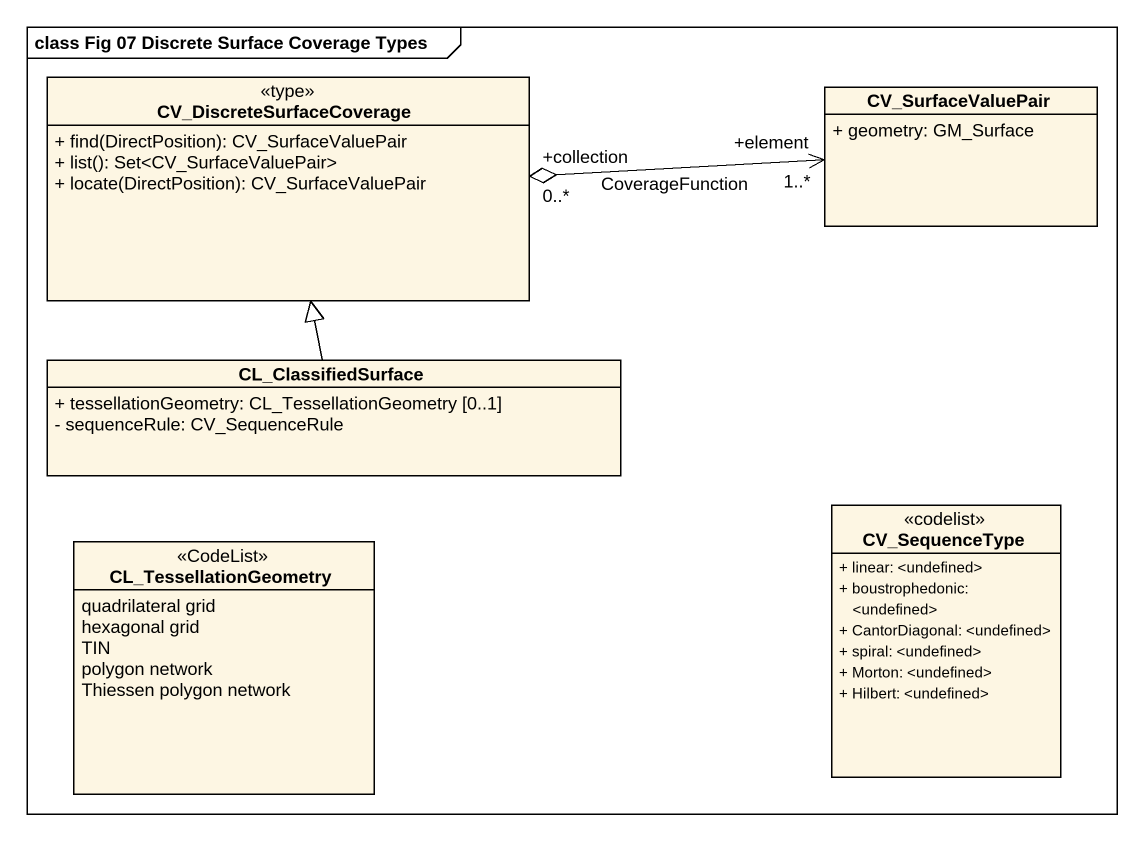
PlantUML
@startuml
mainframe class Fig 07 Discrete Surface Coverage Types
hide circle
hide empty members
skinparam classAttributeIconSize 0
class CV_DiscreteSurfaceCoverage <<type>> {
  + find(DirectPosition): CV_SurfaceValuePair
  + list(): Set<CV_SurfaceValuePair>
  + locate(DirectPosition): CV_SurfaceValuePair
}
class CV_SurfaceValuePair {
  + geometry: GM_Surface
}
class CL_ClassifiedSurface {
  + tessellationGeometry: CL_TessellationGeometry [0..1]
  - sequenceRule: CV_SequenceRule
}
class CL_TessellationGeometry <<CodeList>> {
  quadrilateral grid
  hexagonal grid
  TIN
  polygon network
  Thiessen polygon network
}
class CV_SequenceType <<codelist>> {
  + linear: <undefined>
  + boustrophedonic: <undefined>
  + CantorDiagonal: <undefined>
  + spiral: <undefined>
  + Morton: <undefined>
  + Hilbert: <undefined>
}
CV_SurfaceValuePair "+element\n1..*" <-left-o "+collection\n0..*" CV_DiscreteSurfaceCoverage : CoverageFunction
CL_ClassifiedSurface -up-|> CV_DiscreteSurfaceCoverage
@enduml
